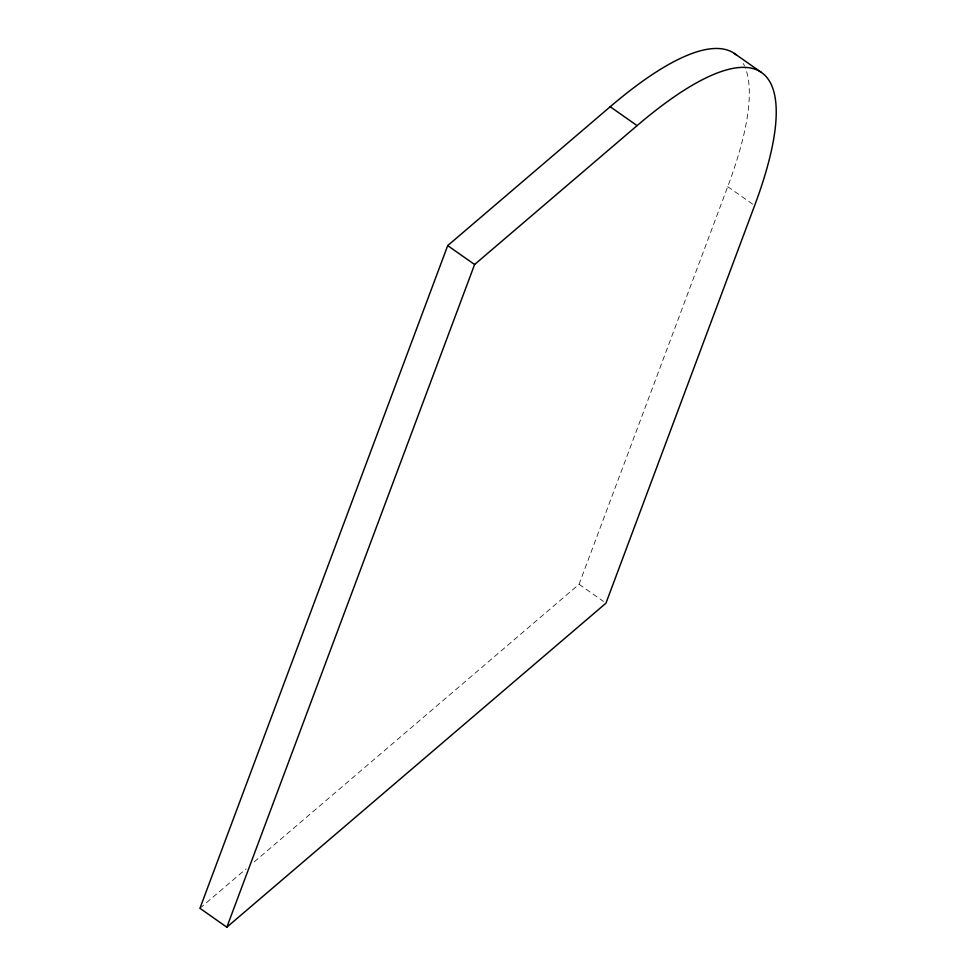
<?xml version="1.0" encoding="UTF-8"?>
<svg xmlns="http://www.w3.org/2000/svg" width="976" height="976" viewBox="0 0 976 976"><rect width="100%" height="100%" fill="white"/><g stroke="black" fill="none" stroke-linecap="round" stroke-linejoin="round"><path stroke-width="0.73" stroke-dasharray="4.88 3.66" d="M254.26 861.869L579.073 584.27L727.73 186.66A388.851 100.491 -54.9 0 0 745.054 67.234M199.934 908.302L246.172 868.786M727.73 186.66L754.631 205.558M579.073 584.27L603.522 601.46M743.297 63.55A388.851 100.491 -54.9 0 1 744.493 65.953"/><path stroke-width="1.46" d="M447.703 245.61L199.934 908.302L226.835 927.2L605.962 603.18L754.631 205.558A388.851 100.491 -54.9 0 0 637.084 125.636L610.195 106.738L447.703 245.61L474.604 264.508L226.835 927.2M474.604 264.508L637.084 125.636M734.355 53.448L761.256 72.358M610.195 106.738A388.851 100.491 -54.9 0 1 736.685 55.229"/></g></svg>
